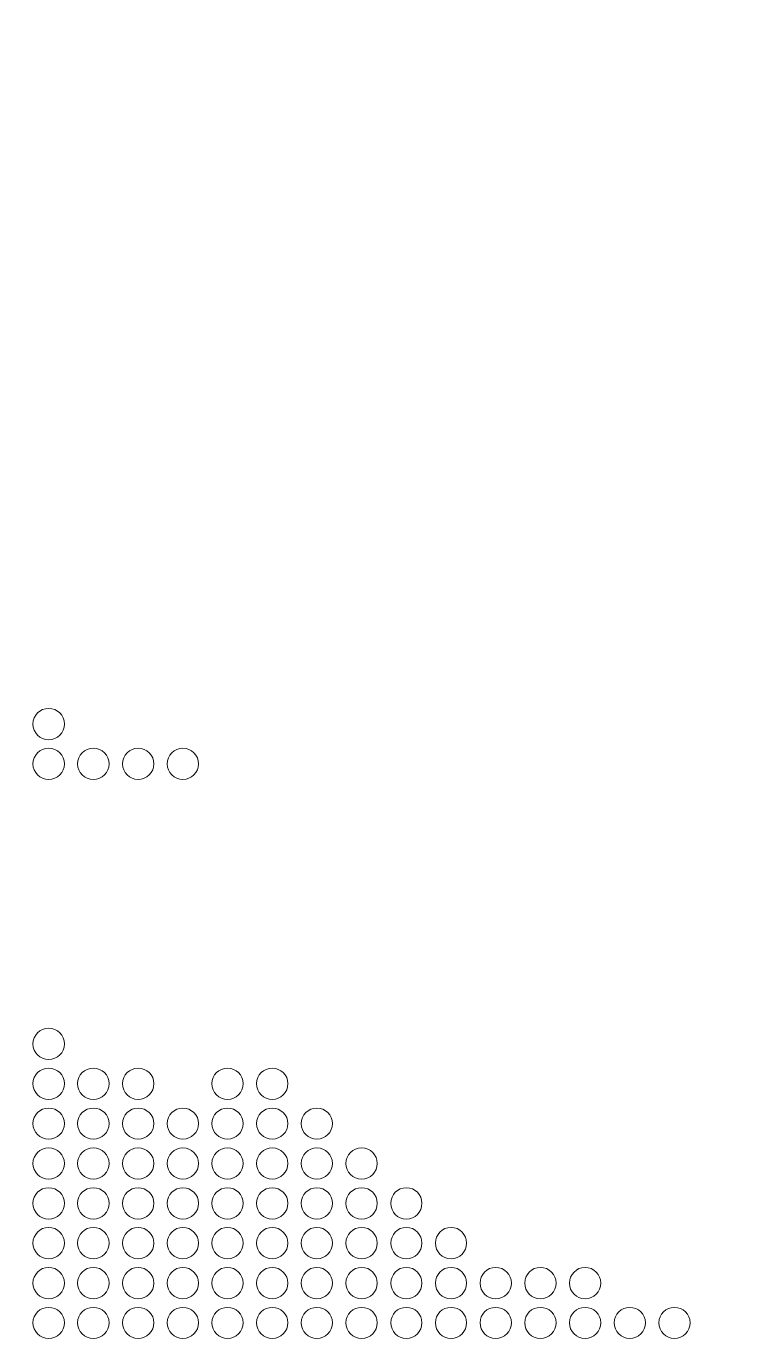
# Model space of a CAD drawing. Header units: inches. Extents: x 243 to 900, y -519 to -86.
# Drawn here: x 397.3 to 436.9, y -312.6 to -239.6 of the extents above; entities that cross this region are included whole.
import ezdxf

# ---------------------------------------------------------------- set-up
doc = ezdxf.new("R2010")
doc.units = ezdxf.units.IN
doc.header["$MEASUREMENT"] = 0
doc.layers.add('Layer 1', color=7, linetype='Continuous')

# ---------------------------------------------------------------- blocks, each defined once
blk = doc.blocks.new('block 3')
at = {"layer": 'Layer 1', "lineweight": 0}
blk.add_open_spline([(898.138, -484.267), (898.138, -494.991), (889.368, -503.763), (878.645, -503.763), (878.645, -503.763), (266.12, -503.763), (266.12, -503.763), (255.397, -503.763), (246.624, -494.991), (246.624, -484.267), (246.624, -484.267), (246.624, -108.507), (246.624, -108.507), (246.624, -97.783), (255.397, -89.011), (266.12, -89.011), (266.12, -89.011), (878.645, -89.011), (878.645, -89.011), (889.368, -89.011), (898.138, -97.783), (898.138, -108.507), (898.138, -108.507), (898.138, -484.267), (898.138, -484.267)], degree=3, knots=[0, 0, 0, 0, 1, 1, 1, 2, 2, 2, 3, 3, 3, 4, 4, 4, 5, 5, 5, 6, 6, 6, 7, 7, 7, 8, 8, 8, 8], dxfattribs=at)
blk = doc.blocks.new('block 2')
at = {"layer": 'Layer 1'}
blk.add_blockref('block 3', (0, 0), dxfattribs=at)
blk = doc.blocks.new('block 68')
at = {"layer": 'Layer 1', "lineweight": 0}
blk.add_open_spline([(399.391, -278.224), (399.391, -278.698), (399.01, -279.095), (398.521, -279.095), (398.048, -279.095), (397.651, -278.698), (397.651, -278.224), (397.651, -277.736), (398.048, -277.355), (398.521, -277.355), (399.01, -277.355), (399.391, -277.736), (399.391, -278.224)], degree=3, knots=[0, 0, 0, 0, 1, 1, 1, 2, 2, 2, 3, 3, 3, 4, 4, 4, 4], dxfattribs=at)
blk = doc.blocks.new('block 69')
at = {"layer": 'Layer 1', "lineweight": 0}
for points in [[(399.391, -280.421), (399.391, -280.91), (399.01, -281.29), (398.521, -281.29), (398.048, -281.29), (397.651, -280.91), (397.651, -280.421), (397.651, -279.948), (398.048, -279.552), (398.521, -279.552), (399.01, -279.552), (399.391, -279.948), (399.391, -280.421)], [(401.86, -280.421), (401.86, -280.91), (401.479, -281.29), (400.991, -281.29), (400.517, -281.29), (400.121, -280.91), (400.121, -280.421), (400.121, -279.948), (400.517, -279.552), (400.991, -279.552), (401.479, -279.552), (401.86, -279.948), (401.86, -280.421)], [(404.348, -280.421), (404.348, -280.91), (403.952, -281.29), (403.465, -281.29), (402.992, -281.29), (402.611, -280.91), (402.611, -280.421), (402.611, -279.948), (402.992, -279.552), (403.465, -279.552), (403.952, -279.552), (404.348, -279.948), (404.348, -280.421)], [(406.82, -280.421), (406.82, -280.91), (406.424, -281.29), (405.95, -281.29), (405.461, -281.29), (405.08, -280.91), (405.08, -280.421), (405.08, -279.948), (405.461, -279.552), (405.95, -279.552), (406.424, -279.552), (406.82, -279.948), (406.82, -280.421)]]:
    blk.add_open_spline(points, degree=3, knots=[0, 0, 0, 0, 1, 1, 1, 2, 2, 2, 3, 3, 3, 4, 4, 4, 4], dxfattribs=at)
blk = doc.blocks.new('block 5')
at = {"layer": 'Layer 1'}
for name in ['block 68', 'block 69']:
    blk.add_blockref(name, (0, 0), dxfattribs=at)
blk = doc.blocks.new('block 77')
at = {"layer": 'Layer 1', "lineweight": 0}
blk.add_open_spline([(399.391, -295.926), (399.391, -296.412), (399.01, -296.794), (398.521, -296.794), (398.048, -296.794), (397.651, -296.412), (397.651, -295.926), (397.651, -295.452), (398.048, -295.054), (398.521, -295.054), (399.01, -295.054), (399.391, -295.452), (399.391, -295.926)], degree=3, knots=[0, 0, 0, 0, 1, 1, 1, 2, 2, 2, 3, 3, 3, 4, 4, 4, 4], dxfattribs=at)
blk = doc.blocks.new('block 78')
at = {"layer": 'Layer 1', "lineweight": 0}
for points in [[(399.391, -298.123), (399.391, -298.612), (399.01, -299.008), (398.521, -299.008), (398.048, -299.008), (397.651, -298.612), (397.651, -298.123), (397.651, -297.649), (398.048, -297.27), (398.521, -297.27), (399.01, -297.27), (399.391, -297.649), (399.391, -298.123)], [(401.86, -298.123), (401.86, -298.612), (401.479, -299.008), (400.991, -299.008), (400.517, -299.008), (400.121, -298.612), (400.121, -298.123), (400.121, -297.649), (400.517, -297.27), (400.991, -297.27), (401.479, -297.27), (401.86, -297.649), (401.86, -298.123)], [(404.348, -298.123), (404.348, -298.612), (403.952, -299.008), (403.465, -299.008), (402.992, -299.008), (402.611, -298.612), (402.611, -298.123), (402.611, -297.649), (402.992, -297.27), (403.465, -297.27), (403.952, -297.27), (404.348, -297.649), (404.348, -298.123)], [(409.29, -298.123), (409.29, -298.612), (408.896, -299.008), (408.422, -299.008), (407.936, -299.008), (407.553, -298.612), (407.553, -298.123), (407.553, -297.649), (407.936, -297.27), (408.422, -297.27), (408.896, -297.27), (409.29, -297.649), (409.29, -298.123)], [(411.764, -298.123), (411.764, -298.612), (411.368, -299.008), (410.894, -299.008), (410.421, -299.008), (410.025, -298.612), (410.025, -298.123), (410.025, -297.649), (410.421, -297.27), (410.894, -297.27), (411.368, -297.27), (411.764, -297.649), (411.764, -298.123)]]:
    blk.add_open_spline(points, degree=3, knots=[0, 0, 0, 0, 1, 1, 1, 2, 2, 2, 3, 3, 3, 4, 4, 4, 4], dxfattribs=at)
blk = doc.blocks.new('block 79')
at = {"layer": 'Layer 1', "lineweight": 0}
for points in [[(399.391, -300.334), (399.391, -300.823), (399.01, -301.205), (398.521, -301.205), (398.048, -301.205), (397.651, -300.823), (397.651, -300.334), (397.651, -299.861), (398.048, -299.48), (398.521, -299.48), (399.01, -299.48), (399.391, -299.861), (399.391, -300.334)], [(401.86, -300.334), (401.86, -300.823), (401.479, -301.205), (400.991, -301.205), (400.517, -301.205), (400.121, -300.823), (400.121, -300.334), (400.121, -299.861), (400.517, -299.48), (400.991, -299.48), (401.479, -299.48), (401.86, -299.861), (401.86, -300.334)], [(404.348, -300.334), (404.348, -300.823), (403.952, -301.205), (403.465, -301.205), (402.992, -301.205), (402.611, -300.823), (402.611, -300.334), (402.611, -299.861), (402.992, -299.48), (403.465, -299.48), (403.952, -299.48), (404.348, -299.861), (404.348, -300.334)], [(406.82, -300.334), (406.82, -300.823), (406.424, -301.205), (405.95, -301.205), (405.461, -301.205), (405.08, -300.823), (405.08, -300.334), (405.08, -299.861), (405.461, -299.48), (405.95, -299.48), (406.424, -299.48), (406.82, -299.861), (406.82, -300.334)], [(409.29, -300.334), (409.29, -300.823), (408.896, -301.205), (408.422, -301.205), (407.936, -301.205), (407.553, -300.823), (407.553, -300.334), (407.553, -299.861), (407.936, -299.48), (408.422, -299.48), (408.896, -299.48), (409.29, -299.861), (409.29, -300.334)], [(411.764, -300.334), (411.764, -300.823), (411.368, -301.205), (410.894, -301.205), (410.421, -301.205), (410.025, -300.823), (410.025, -300.334), (410.025, -299.861), (410.421, -299.48), (410.894, -299.48), (411.368, -299.48), (411.764, -299.861), (411.764, -300.334)], [(414.234, -300.334), (414.234, -300.823), (413.84, -301.205), (413.366, -301.205), (412.893, -301.205), (412.497, -300.823), (412.497, -300.334), (412.497, -299.861), (412.893, -299.48), (413.366, -299.48), (413.84, -299.48), (414.234, -299.861), (414.234, -300.334)]]:
    blk.add_open_spline(points, degree=3, knots=[0, 0, 0, 0, 1, 1, 1, 2, 2, 2, 3, 3, 3, 4, 4, 4, 4], dxfattribs=at)
blk = doc.blocks.new('block 80')
at = {"layer": 'Layer 1', "lineweight": 0}
for points in [[(399.391, -302.548), (399.391, -303.02), (399.01, -303.417), (398.521, -303.417), (398.048, -303.417), (397.651, -303.02), (397.651, -302.548), (397.651, -302.073), (398.048, -301.679), (398.521, -301.679), (399.01, -301.679), (399.391, -302.073), (399.391, -302.548)], [(401.86, -302.548), (401.86, -303.02), (401.479, -303.417), (400.991, -303.417), (400.517, -303.417), (400.121, -303.02), (400.121, -302.548), (400.121, -302.073), (400.517, -301.679), (400.991, -301.679), (401.479, -301.679), (401.86, -302.073), (401.86, -302.548)], [(404.348, -302.548), (404.348, -303.02), (403.952, -303.417), (403.465, -303.417), (402.992, -303.417), (402.611, -303.02), (402.611, -302.548), (402.611, -302.073), (402.992, -301.679), (403.465, -301.679), (403.952, -301.679), (404.348, -302.073), (404.348, -302.548)], [(406.82, -302.548), (406.82, -303.02), (406.424, -303.417), (405.95, -303.417), (405.461, -303.417), (405.08, -303.02), (405.08, -302.548), (405.08, -302.073), (405.461, -301.679), (405.95, -301.679), (406.424, -301.679), (406.82, -302.073), (406.82, -302.548)], [(409.29, -302.548), (409.29, -303.02), (408.896, -303.417), (408.422, -303.417), (407.936, -303.417), (407.553, -303.02), (407.553, -302.548), (407.553, -302.073), (407.936, -301.679), (408.422, -301.679), (408.896, -301.679), (409.29, -302.073), (409.29, -302.548)], [(411.764, -302.548), (411.764, -303.02), (411.368, -303.417), (410.894, -303.417), (410.421, -303.417), (410.025, -303.02), (410.025, -302.548), (410.025, -302.073), (410.421, -301.679), (410.894, -301.679), (411.368, -301.679), (411.764, -302.073), (411.764, -302.548)], [(414.234, -302.548), (414.234, -303.02), (413.84, -303.417), (413.366, -303.417), (412.893, -303.417), (412.497, -303.02), (412.497, -302.548), (412.497, -302.073), (412.893, -301.679), (413.366, -301.679), (413.84, -301.679), (414.234, -302.073), (414.234, -302.548)], [(416.711, -302.548), (416.711, -303.02), (416.325, -303.417), (415.838, -303.417), (415.368, -303.417), (414.966, -303.02), (414.966, -302.548), (414.966, -302.073), (415.368, -301.679), (415.838, -301.679), (416.325, -301.679), (416.711, -302.073), (416.711, -302.548)]]:
    blk.add_open_spline(points, degree=3, knots=[0, 0, 0, 0, 1, 1, 1, 2, 2, 2, 3, 3, 3, 4, 4, 4, 4], dxfattribs=at)
blk = doc.blocks.new('block 81')
at = {"layer": 'Layer 1', "lineweight": 0}
for points in [[(399.391, -304.744), (399.391, -305.233), (399.01, -305.63), (398.521, -305.63), (398.048, -305.63), (397.651, -305.233), (397.651, -304.744), (397.651, -304.271), (398.048, -303.89), (398.521, -303.89), (399.01, -303.89), (399.391, -304.271), (399.391, -304.744)], [(401.86, -304.744), (401.86, -305.233), (401.479, -305.63), (400.991, -305.63), (400.517, -305.63), (400.121, -305.233), (400.121, -304.744), (400.121, -304.271), (400.517, -303.89), (400.991, -303.89), (401.479, -303.89), (401.86, -304.271), (401.86, -304.744)], [(404.348, -304.744), (404.348, -305.233), (403.952, -305.63), (403.465, -305.63), (402.992, -305.63), (402.611, -305.233), (402.611, -304.744), (402.611, -304.271), (402.992, -303.89), (403.465, -303.89), (403.952, -303.89), (404.348, -304.271), (404.348, -304.744)], [(406.82, -304.744), (406.82, -305.233), (406.424, -305.63), (405.95, -305.63), (405.461, -305.63), (405.08, -305.233), (405.08, -304.744), (405.08, -304.271), (405.461, -303.89), (405.95, -303.89), (406.424, -303.89), (406.82, -304.271), (406.82, -304.744)], [(409.29, -304.744), (409.29, -305.233), (408.896, -305.63), (408.422, -305.63), (407.936, -305.63), (407.553, -305.233), (407.553, -304.744), (407.553, -304.271), (407.936, -303.89), (408.422, -303.89), (408.896, -303.89), (409.29, -304.271), (409.29, -304.744)], [(411.764, -304.744), (411.764, -305.233), (411.368, -305.63), (410.894, -305.63), (410.421, -305.63), (410.025, -305.233), (410.025, -304.744), (410.025, -304.271), (410.421, -303.89), (410.894, -303.89), (411.368, -303.89), (411.764, -304.271), (411.764, -304.744)], [(414.234, -304.744), (414.234, -305.233), (413.84, -305.63), (413.366, -305.63), (412.893, -305.63), (412.497, -305.233), (412.497, -304.744), (412.497, -304.271), (412.893, -303.89), (413.366, -303.89), (413.84, -303.89), (414.234, -304.271), (414.234, -304.744)], [(416.711, -304.744), (416.711, -305.233), (416.325, -305.63), (415.838, -305.63), (415.368, -305.63), (414.966, -305.233), (414.966, -304.744), (414.966, -304.271), (415.368, -303.89), (415.838, -303.89), (416.325, -303.89), (416.711, -304.271), (416.711, -304.744)], [(419.18, -304.744), (419.18, -305.233), (418.799, -305.63), (418.326, -305.63), (417.837, -305.63), (417.459, -305.233), (417.459, -304.744), (417.459, -304.271), (417.837, -303.89), (418.326, -303.89), (418.799, -303.89), (419.18, -304.271), (419.18, -304.744)]]:
    blk.add_open_spline(points, degree=3, knots=[0, 0, 0, 0, 1, 1, 1, 2, 2, 2, 3, 3, 3, 4, 4, 4, 4], dxfattribs=at)
blk = doc.blocks.new('block 82')
at = {"layer": 'Layer 1', "lineweight": 0}
for points in [[(399.391, -306.956), (399.391, -307.43), (399.01, -307.83), (398.521, -307.83), (398.048, -307.83), (397.651, -307.43), (397.651, -306.956), (397.651, -306.484), (398.048, -306.087), (398.521, -306.087), (399.01, -306.087), (399.391, -306.484), (399.391, -306.956)], [(401.86, -306.956), (401.86, -307.43), (401.479, -307.83), (400.991, -307.83), (400.517, -307.83), (400.121, -307.43), (400.121, -306.956), (400.121, -306.484), (400.517, -306.087), (400.991, -306.087), (401.479, -306.087), (401.86, -306.484), (401.86, -306.956)], [(404.348, -306.956), (404.348, -307.43), (403.952, -307.83), (403.465, -307.83), (402.992, -307.83), (402.611, -307.43), (402.611, -306.956), (402.611, -306.484), (402.992, -306.087), (403.465, -306.087), (403.952, -306.087), (404.348, -306.484), (404.348, -306.956)], [(406.82, -306.956), (406.82, -307.43), (406.424, -307.83), (405.95, -307.83), (405.461, -307.83), (405.08, -307.43), (405.08, -306.956), (405.08, -306.484), (405.461, -306.087), (405.95, -306.087), (406.424, -306.087), (406.82, -306.484), (406.82, -306.956)], [(409.29, -306.956), (409.29, -307.43), (408.896, -307.83), (408.422, -307.83), (407.936, -307.83), (407.553, -307.43), (407.553, -306.956), (407.553, -306.484), (407.936, -306.087), (408.422, -306.087), (408.896, -306.087), (409.29, -306.484), (409.29, -306.956)], [(411.764, -306.956), (411.764, -307.43), (411.368, -307.83), (410.894, -307.83), (410.421, -307.83), (410.025, -307.43), (410.025, -306.956), (410.025, -306.484), (410.421, -306.087), (410.894, -306.087), (411.368, -306.087), (411.764, -306.484), (411.764, -306.956)], [(414.234, -306.956), (414.234, -307.43), (413.84, -307.83), (413.366, -307.83), (412.893, -307.83), (412.497, -307.43), (412.497, -306.956), (412.497, -306.484), (412.893, -306.087), (413.366, -306.087), (413.84, -306.087), (414.234, -306.484), (414.234, -306.956)], [(416.711, -306.956), (416.711, -307.43), (416.325, -307.83), (415.838, -307.83), (415.368, -307.83), (414.966, -307.43), (414.966, -306.956), (414.966, -306.484), (415.368, -306.087), (415.838, -306.087), (416.325, -306.087), (416.711, -306.484), (416.711, -306.956)], [(419.18, -306.956), (419.18, -307.43), (418.799, -307.83), (418.326, -307.83), (417.837, -307.83), (417.459, -307.43), (417.459, -306.956), (417.459, -306.484), (417.837, -306.087), (418.326, -306.087), (418.799, -306.087), (419.18, -306.484), (419.18, -306.956)], [(421.655, -306.956), (421.655, -307.43), (421.269, -307.83), (420.798, -307.83), (420.312, -307.83), (419.928, -307.43), (419.928, -306.956), (419.928, -306.484), (420.312, -306.087), (420.798, -306.087), (421.269, -306.087), (421.655, -306.484), (421.655, -306.956)]]:
    blk.add_open_spline(points, degree=3, knots=[0, 0, 0, 0, 1, 1, 1, 2, 2, 2, 3, 3, 3, 4, 4, 4, 4], dxfattribs=at)
blk = doc.blocks.new('block 83')
at = {"layer": 'Layer 1', "lineweight": 0}
for points in [[(399.391, -309.173), (399.391, -309.643), (399.01, -310.04), (398.521, -310.04), (398.048, -310.04), (397.651, -309.643), (397.651, -309.173), (397.651, -308.695), (398.048, -308.299), (398.521, -308.299), (399.01, -308.299), (399.391, -308.695), (399.391, -309.173)], [(401.86, -309.173), (401.86, -309.643), (401.479, -310.04), (400.991, -310.04), (400.517, -310.04), (400.121, -309.643), (400.121, -309.173), (400.121, -308.695), (400.517, -308.299), (400.991, -308.299), (401.479, -308.299), (401.86, -308.695), (401.86, -309.173)], [(404.348, -309.173), (404.348, -309.643), (403.952, -310.04), (403.465, -310.04), (402.992, -310.04), (402.611, -309.643), (402.611, -309.173), (402.611, -308.695), (402.992, -308.299), (403.465, -308.299), (403.952, -308.299), (404.348, -308.695), (404.348, -309.173)], [(406.82, -309.173), (406.82, -309.643), (406.424, -310.04), (405.95, -310.04), (405.461, -310.04), (405.08, -309.643), (405.08, -309.173), (405.08, -308.695), (405.461, -308.299), (405.95, -308.299), (406.424, -308.299), (406.82, -308.695), (406.82, -309.173)], [(409.29, -309.173), (409.29, -309.643), (408.896, -310.04), (408.422, -310.04), (407.936, -310.04), (407.553, -309.643), (407.553, -309.173), (407.553, -308.695), (407.936, -308.299), (408.422, -308.299), (408.896, -308.299), (409.29, -308.695), (409.29, -309.173)], [(411.764, -309.173), (411.764, -309.643), (411.368, -310.04), (410.894, -310.04), (410.421, -310.04), (410.025, -309.643), (410.025, -309.173), (410.025, -308.695), (410.421, -308.299), (410.894, -308.299), (411.368, -308.299), (411.764, -308.695), (411.764, -309.173)], [(414.234, -309.173), (414.234, -309.643), (413.84, -310.04), (413.366, -310.04), (412.893, -310.04), (412.497, -309.643), (412.497, -309.173), (412.497, -308.695), (412.893, -308.299), (413.366, -308.299), (413.84, -308.299), (414.234, -308.695), (414.234, -309.173)], [(416.711, -309.173), (416.711, -309.643), (416.325, -310.04), (415.838, -310.04), (415.368, -310.04), (414.966, -309.643), (414.966, -309.173), (414.966, -308.695), (415.368, -308.299), (415.838, -308.299), (416.325, -308.299), (416.711, -308.695), (416.711, -309.173)], [(419.18, -309.173), (419.18, -309.643), (418.799, -310.04), (418.326, -310.04), (417.837, -310.04), (417.459, -309.643), (417.459, -309.173), (417.459, -308.695), (417.837, -308.299), (418.326, -308.299), (418.799, -308.299), (419.18, -308.695), (419.18, -309.173)], [(421.655, -309.173), (421.655, -309.643), (421.269, -310.04), (420.798, -310.04), (420.312, -310.04), (419.928, -309.643), (419.928, -309.173), (419.928, -308.695), (420.312, -308.299), (420.798, -308.299), (421.269, -308.299), (421.655, -308.695), (421.655, -309.173)], [(424.137, -309.173), (424.137, -309.643), (423.744, -310.04), (423.27, -310.04), (422.781, -310.04), (422.401, -309.643), (422.401, -309.173), (422.401, -308.695), (422.781, -308.299), (423.27, -308.299), (423.744, -308.299), (424.137, -308.695), (424.137, -309.173)], [(426.612, -309.173), (426.612, -309.643), (426.231, -310.04), (425.742, -310.04), (425.253, -310.04), (424.872, -309.643), (424.872, -309.173), (424.872, -308.695), (425.253, -308.299), (425.742, -308.299), (426.231, -308.299), (426.612, -308.695), (426.612, -309.173)], [(429.084, -309.173), (429.084, -309.643), (428.701, -310.04), (428.211, -310.04), (427.741, -310.04), (427.344, -309.643), (427.344, -309.173), (427.344, -308.695), (427.741, -308.299), (428.211, -308.299), (428.701, -308.299), (429.084, -308.695), (429.084, -309.173)]]:
    blk.add_open_spline(points, degree=3, knots=[0, 0, 0, 0, 1, 1, 1, 2, 2, 2, 3, 3, 3, 4, 4, 4, 4], dxfattribs=at)
blk = doc.blocks.new('block 84')
at = {"layer": 'Layer 1', "lineweight": 0}
for points in [[(399.391, -311.368), (399.391, -311.856), (399.01, -312.235), (398.521, -312.235), (398.048, -312.235), (397.651, -311.856), (397.651, -311.368), (397.651, -310.894), (398.048, -310.514), (398.521, -310.514), (399.01, -310.514), (399.391, -310.894), (399.391, -311.368)], [(401.86, -311.368), (401.86, -311.856), (401.479, -312.235), (400.991, -312.235), (400.517, -312.235), (400.121, -311.856), (400.121, -311.368), (400.121, -310.894), (400.517, -310.514), (400.991, -310.514), (401.479, -310.514), (401.86, -310.894), (401.86, -311.368)], [(404.348, -311.368), (404.348, -311.856), (403.952, -312.235), (403.465, -312.235), (402.992, -312.235), (402.611, -311.856), (402.611, -311.368), (402.611, -310.894), (402.992, -310.514), (403.465, -310.514), (403.952, -310.514), (404.348, -310.894), (404.348, -311.368)], [(406.82, -311.368), (406.82, -311.856), (406.424, -312.235), (405.95, -312.235), (405.461, -312.235), (405.08, -311.856), (405.08, -311.368), (405.08, -310.894), (405.461, -310.514), (405.95, -310.514), (406.424, -310.514), (406.82, -310.894), (406.82, -311.368)], [(409.29, -311.368), (409.29, -311.856), (408.896, -312.235), (408.422, -312.235), (407.936, -312.235), (407.553, -311.856), (407.553, -311.368), (407.553, -310.894), (407.936, -310.514), (408.422, -310.514), (408.896, -310.514), (409.29, -310.894), (409.29, -311.368)], [(411.764, -311.368), (411.764, -311.856), (411.368, -312.235), (410.894, -312.235), (410.421, -312.235), (410.025, -311.856), (410.025, -311.368), (410.025, -310.894), (410.421, -310.514), (410.894, -310.514), (411.368, -310.514), (411.764, -310.894), (411.764, -311.368)], [(414.234, -311.368), (414.234, -311.856), (413.84, -312.235), (413.366, -312.235), (412.893, -312.235), (412.497, -311.856), (412.497, -311.368), (412.497, -310.894), (412.893, -310.514), (413.366, -310.514), (413.84, -310.514), (414.234, -310.894), (414.234, -311.368)], [(416.711, -311.368), (416.711, -311.856), (416.325, -312.235), (415.838, -312.235), (415.368, -312.235), (414.966, -311.856), (414.966, -311.368), (414.966, -310.894), (415.368, -310.514), (415.838, -310.514), (416.325, -310.514), (416.711, -310.894), (416.711, -311.368)], [(419.18, -311.368), (419.18, -311.856), (418.799, -312.235), (418.326, -312.235), (417.837, -312.235), (417.459, -311.856), (417.459, -311.368), (417.459, -310.894), (417.837, -310.514), (418.326, -310.514), (418.799, -310.514), (419.18, -310.894), (419.18, -311.368)], [(421.655, -311.368), (421.655, -311.856), (421.269, -312.235), (420.798, -312.235), (420.312, -312.235), (419.928, -311.856), (419.928, -311.368), (419.928, -310.894), (420.312, -310.514), (420.798, -310.514), (421.269, -310.514), (421.655, -310.894), (421.655, -311.368)], [(424.137, -311.368), (424.137, -311.856), (423.744, -312.235), (423.27, -312.235), (422.781, -312.235), (422.401, -311.856), (422.401, -311.368), (422.401, -310.894), (422.781, -310.514), (423.27, -310.514), (423.744, -310.514), (424.137, -310.894), (424.137, -311.368)], [(426.612, -311.368), (426.612, -311.856), (426.231, -312.235), (425.742, -312.235), (425.253, -312.235), (424.872, -311.856), (424.872, -311.368), (424.872, -310.894), (425.253, -310.514), (425.742, -310.514), (426.231, -310.514), (426.612, -310.894), (426.612, -311.368)], [(429.084, -311.368), (429.084, -311.856), (428.701, -312.235), (428.211, -312.235), (427.741, -312.235), (427.344, -311.856), (427.344, -311.368), (427.344, -310.894), (427.741, -310.514), (428.211, -310.514), (428.701, -310.514), (429.084, -310.894), (429.084, -311.368)], [(431.556, -311.368), (431.556, -311.856), (431.173, -312.235), (430.686, -312.235), (430.213, -312.235), (429.832, -311.856), (429.832, -311.368), (429.832, -310.894), (430.213, -310.514), (430.686, -310.514), (431.173, -310.514), (431.556, -310.894), (431.556, -311.368)], [(434.028, -311.368), (434.028, -311.856), (433.645, -312.235), (433.156, -312.235), (432.685, -312.235), (432.304, -311.856), (432.304, -311.368), (432.304, -310.894), (432.685, -310.514), (433.156, -310.514), (433.645, -310.514), (434.028, -310.894), (434.028, -311.368)]]:
    blk.add_open_spline(points, degree=3, knots=[0, 0, 0, 0, 1, 1, 1, 2, 2, 2, 3, 3, 3, 4, 4, 4, 4], dxfattribs=at)
blk = doc.blocks.new('block 74')
at = {"layer": 'Layer 1'}
for name in ['block 77', 'block 78', 'block 79', 'block 80', 'block 81', 'block 82', 'block 83', 'block 84']:
    blk.add_blockref(name, (0, 0), dxfattribs=at)
blk = doc.blocks.new('block 4')
at = {"layer": 'Layer 1'}
for name in ['block 5', 'block 74']:
    blk.add_blockref(name, (0, 0), dxfattribs=at)

msp = doc.modelspace()

# ---------------------------------------------------------------- linework, layer by layer
at = {"layer": 'Layer 1', "lineweight": 0}
msp.add_open_spline([(771.889, -89.011), (771.889, -89.011), (266.12, -89.011), (266.12, -89.011), (255.397, -89.011), (246.624, -97.783), (246.624, -108.507), (246.624, -108.507), (246.624, -499.044), (246.624, -499.044), (246.624, -509.767), (255.397, -518.54), (266.12, -518.54), (266.12, -518.54), (371.556, -518.54), (371.556, -518.54), (400.967, -304.591), (562.913, -132.915), (771.889, -89.011)], degree=3, knots=[0, 0, 0, 0, 1, 1, 1, 2, 2, 2, 3, 3, 3, 4, 4, 4, 5, 5, 5, 6, 6, 6, 6], dxfattribs=at)

# ---------------------------------------------------------------- block references
at = {"layer": 'Layer 1'}
for name in ['block 2', 'block 4']:
    msp.add_blockref(name, (0, 0), dxfattribs=at)

doc.saveas('drawing.dxf')
